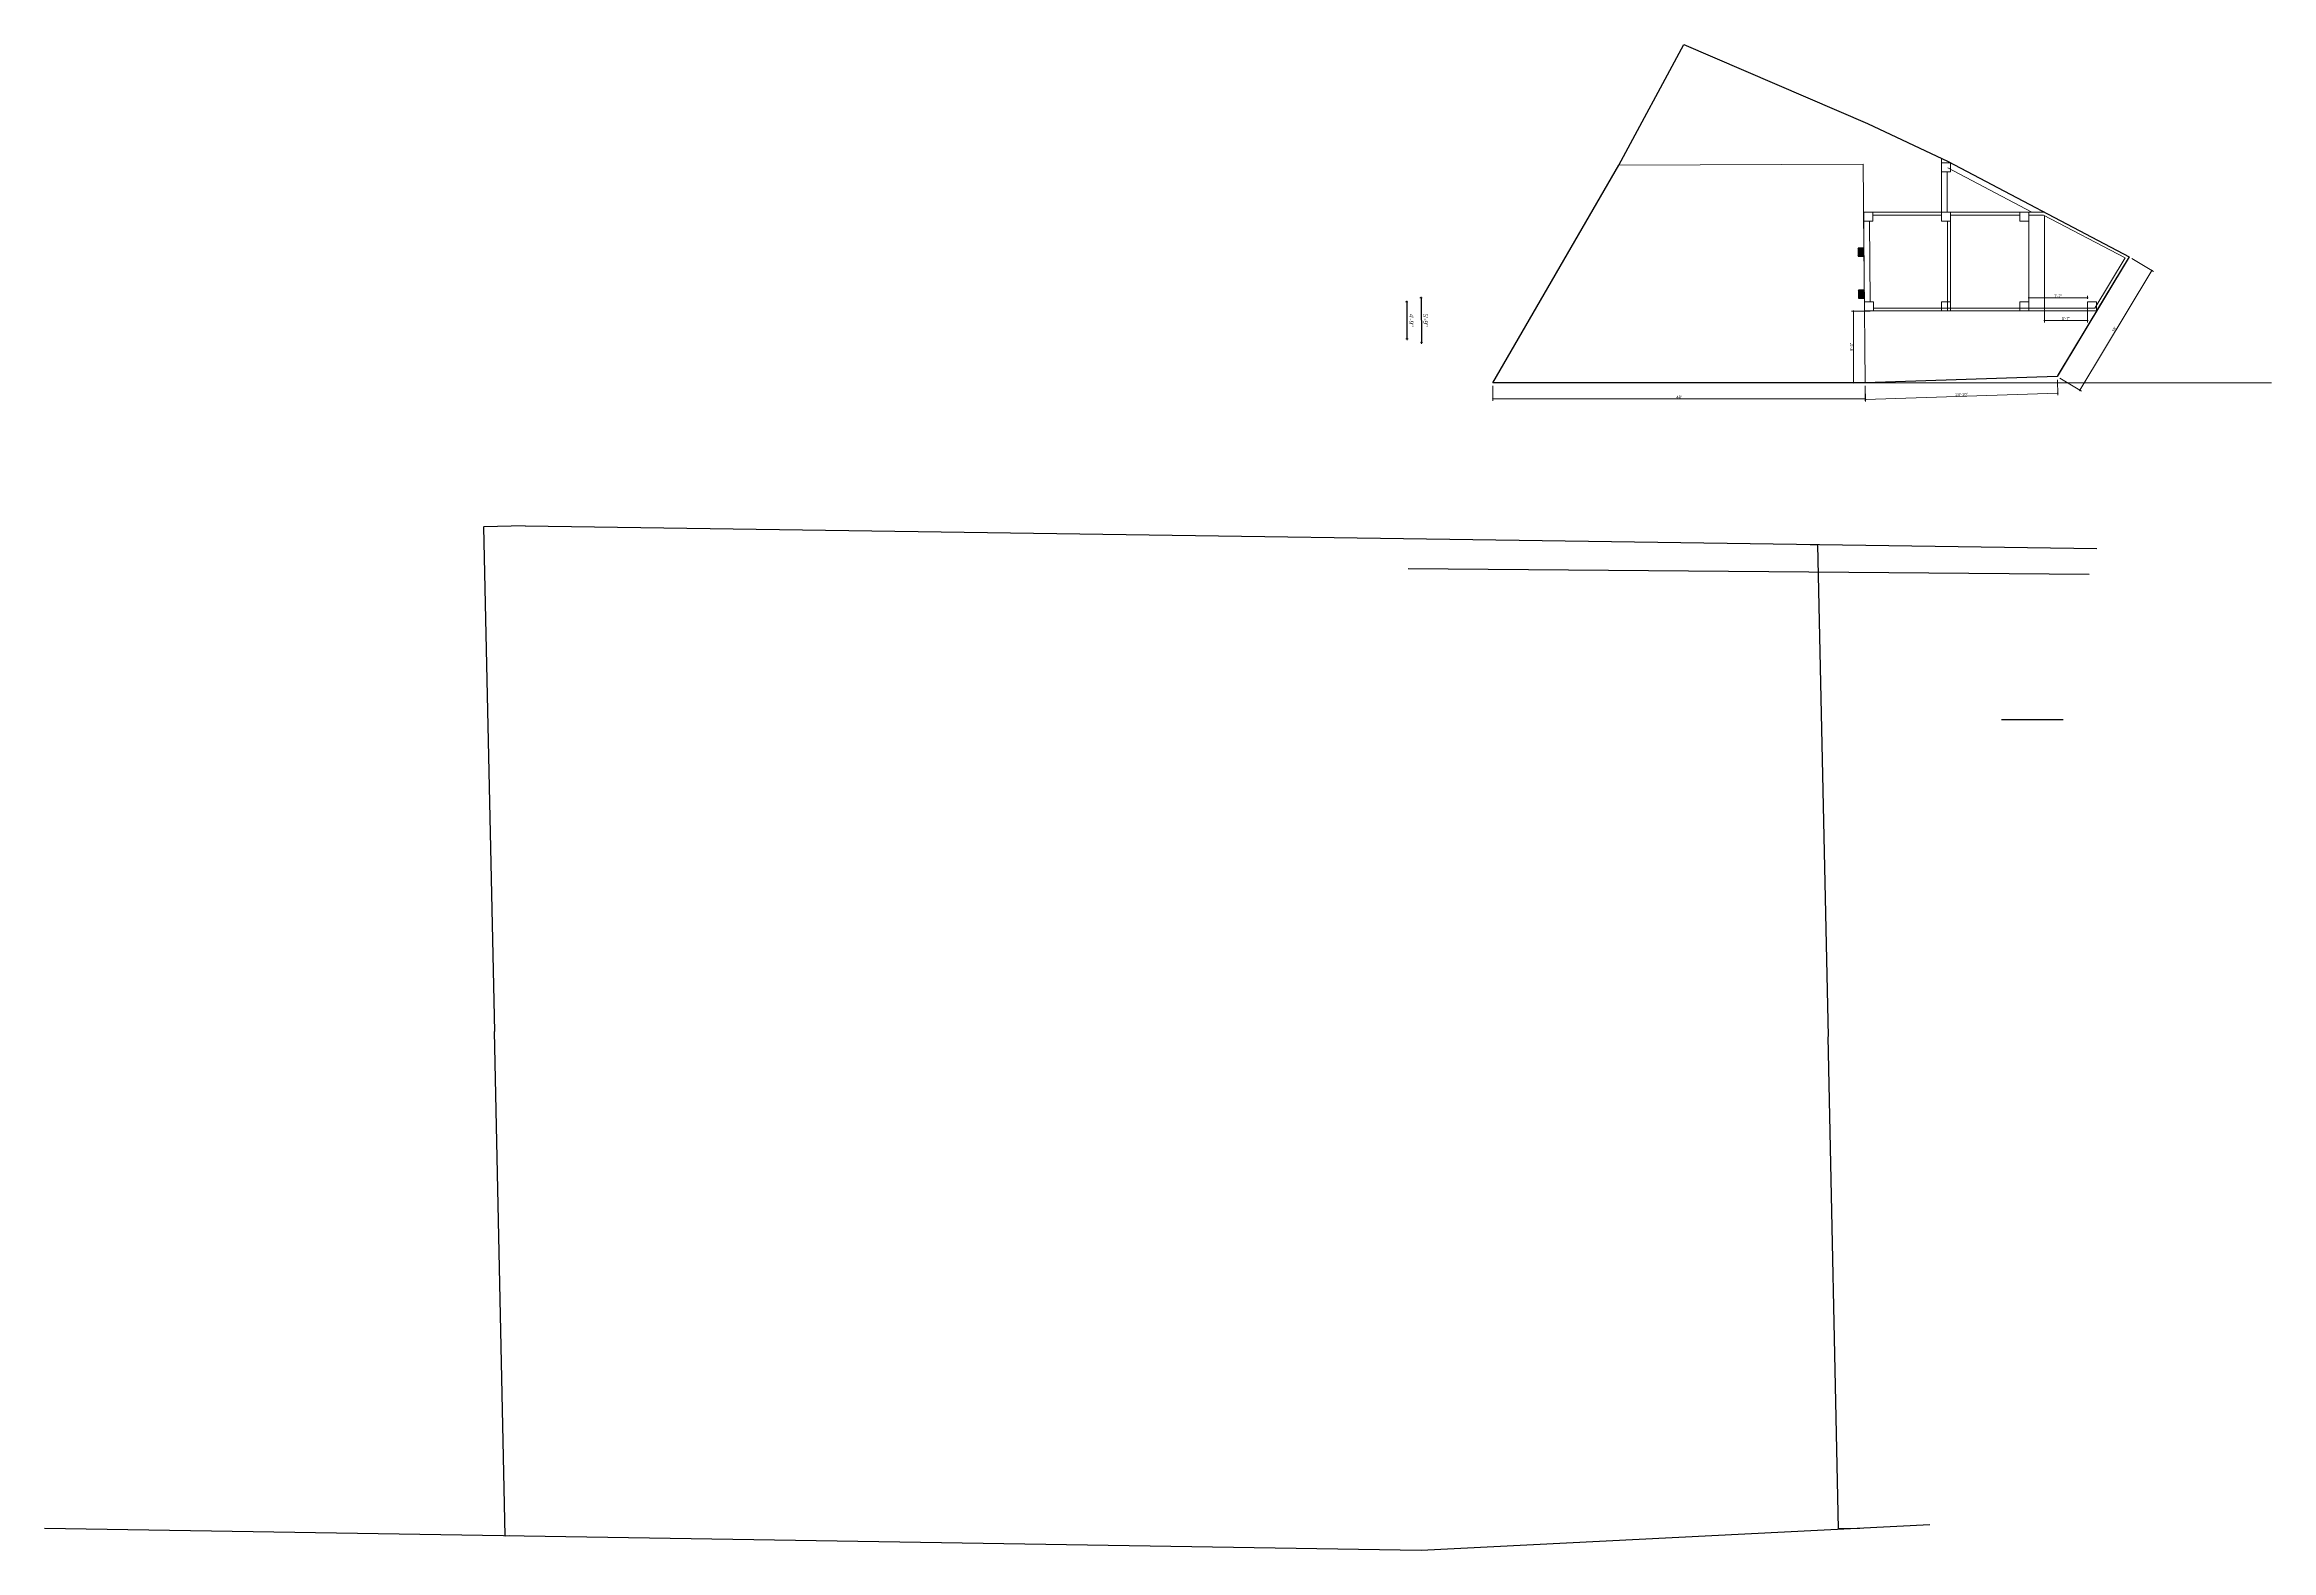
# Model space of a CAD drawing. Header units: inches. Extents: x 4069 to 291496, y -47643 to 12535.
# Drawn here: x 107733 to 111181, y -14176 to -11845 of the extents above; entities that cross this region are included whole.
import ezdxf

# ---------------------------------------------------------------- set-up
doc = ezdxf.new("R2010")
doc.units = ezdxf.units.IN
doc.header["$LTSCALE"] = 5
doc.header["$MEASUREMENT"] = 0
doc.layers.add('A-WALL', color=7, linetype='Continuous', lineweight=9)
doc.layers.add('Dimension', color=7, linetype='Continuous', lineweight=18)
doc.layers.add('DIM', color=5, linetype='Continuous')
doc.layers.add('WALL', color=7, linetype='Continuous')
doc.layers.add('dim line', color=7, linetype='Continuous', lineweight=15, true_color=0xfab2b2)
doc.styles.add('ordinary', font='times.ttf')
doc.styles.get("Standard").update_dxf_attribs({"font": 'arial.ttf'})
doc.dimstyles.new('Copy of 96', dxfattribs={"dimtxt": 7, "dimasz": 4, "dimexe": 0.5, "dimexo": 0.5, "dimgap": 3, "dimtad": 1, "dimdec": 1, "dimzin": 11, "dimdsep": 46, "dimlunit": 4, "dimtxsty": 'ordinary', "dimblk": 'OBLIQUE', "dimcen": 0.09, "dimse1": 1, "dimse2": 1, "dimclrt": 6, "dimazin": 0, "dimtfac": 1, "dimtdec": 1, "dimtix": 1, "dimtmove": 2, "dimatfit": 3, "dimldrblk": 'leader', "dimfxl": 0.5, "dimfxlon": 1, "dimtolj": 1, "dimtzin": 0, "dimarcsym": 0})
doc.dimstyles.get("Standard").update_dxf_attribs({"dimtxt": 0.18, "dimasz": 0.18, "dimexe": 0.18, "dimexo": 0.0625, "dimgap": 0.09, "dimtad": 0, "dimtih": 1, "dimtoh": 1, "dimdec": 4, "dimzin": 0, "dimdsep": 46, "dimtxsty": 'Standard', "dimcen": 0.09, "dimadec": 0, "dimazin": 0, "dimtfac": 1, "dimtdec": 4, "dimtofl": 0, "dimtmove": 0, "dimatfit": 3, "dimfxl": 1, "dimtolj": 1, "dimtzin": 0, "dimarcsym": 0})
doc.dimstyles.new('Standard$0', dxfattribs={"dimtxt": 6, "dimasz": 4, "dimexe": 3, "dimexo": 6, "dimgap": 3, "dimtad": 1, "dimdec": 1, "dimzin": 0, "dimdsep": 46, "dimlunit": 4, "dimtxsty": 'Standard', "dimcen": 0.09, "dimclrd": 6, "dimclre": 6, "dimclrt": 7, "dimadec": 0, "dimazin": 0, "dimtfac": 1, "dimtdec": 1, "dimtix": 1, "dimtofl": 0, "dimtmove": 1, "dimatfit": 3, "dimfxl": 1, "dimtolj": 1, "dimtzin": 0, "dimlwd": 18, "dimlwe": 18, "dimarcsym": 0})

# ---------------------------------------------------------------- blocks, each defined once
blk = doc.blocks.new('*D2811')
at = {"color": 0, "lineweight": -2, "transparency": 16777216}
for p, q in [((108477.4, -12590.1), (108412.8, -12591.5)), ((108413, -12591.7), (108429.7, -13372.3)), ((108446.4, -14153.2), (108429.7, -13372.6)), ((108452.5, -14153.3), (108446.2, -14153.4))]:
    blk.add_line(p, q, dxfattribs=at)
at = {"color": 0, "transparency": 16777216}
for points in [[(108413, -12591.7), (108412.9, -12591.7), (108413, -12591.5)], [(108446.4, -14153.2), (108446.4, -14153.2), (108446.4, -14153.4)]]:
    blk.add_solid(points, dxfattribs=at)
at = {"layer": 'Defpoints', "color": 0, "transparency": 16777216}
for p in [(108477.5, -12590.1, -5.6), (108446.4, -14153.4), (108452.6, -14153.3, 1.5)]:
    blk.add_point(p, dxfattribs=at)
at = {"color": 0, "transparency": 16777216, "insert": (108429.7, -13372.4), "char_height": 0.18, "attachment_point": 5}
blk.add_mtext('\\A1;1562.2656', dxfattribs=at)
blk = doc.blocks.new('*D2812')
at = {"color": 0, "lineweight": -2, "transparency": 16777216}
for p, q in [((110466.9, -12618.8), (110478.2, -12618.6)), ((110478, -12618.7), (110494.3, -13380.2)), ((110510.6, -14142.1), (110494.3, -13380.6)), ((110543.3, -14141.6), (110510.5, -14142.3))]:
    blk.add_line(p, q, dxfattribs=at)
at = {"color": 0, "transparency": 16777216}
for points in [[(110478.1, -12618.7), (110478, -12618.7), (110478, -12618.6)], [(110510.7, -14142.1), (110510.6, -14142.1), (110510.6, -14142.3)]]:
    blk.add_solid(points, dxfattribs=at)
at = {"layer": 'Defpoints', "color": 0, "transparency": 16777216}
for p in [(110466.8, -12618.8, -47.3), (110510.6, -14142.3), (110543.4, -14141.6, 1.5)]:
    blk.add_point(p, dxfattribs=at)
at = {"color": 0, "transparency": 16777216, "insert": (110494.3, -13380.4), "char_height": 0.18, "attachment_point": 5}
blk.add_mtext('\\A1;1524.0577', dxfattribs=at)
blk = doc.blocks.new('C1a')
at = {"color": 1, "ltscale": 5}
for p, q in [((18657.7, 4625.8), (18648.7, 4625.8)), ((18648.7, 4625.8), (18648.8, 4613.8)), ((18657.8, 4613.8), (18657.7, 4625.8)), ((18648.8, 4613.8), (18657.8, 4613.8))]:
    blk.add_line(p, q, dxfattribs=at)
blk = doc.blocks.new('oblique')
at = {"color": 0, "lineweight": -2}
blk.add_line((0.25, 0.25), (-0.25, -0.25), dxfattribs=at)
at = {"layer": 'dim line', "lineweight": 9}
for p, q in [((-0.4375, 0), (0.4375, 0)), ((0, 0.4375), (0, -0.4375))]:
    blk.add_line(p, q, dxfattribs=at)
blk = doc.blocks.new('*D2809')
at = {"layer": 'A-WALL', "color": 0, "lineweight": -2, "ltscale": 50, "transparency": 16777216}
blk.add_line((109842.1, -12243.3), (109842.5, -12300.6), dxfattribs=at)
at = {"layer": 'Defpoints', "color": 0, "ltscale": 50, "transparency": 16777216}
for p in [(110550.5, -12237.4), (109771, -12301.2), (109842.5, -12300.6)]:
    blk.add_point(p, dxfattribs=at)
at = {"layer": 'A-WALL', "color": 0, "lineweight": -2, "ltscale": 50, "transparency": 16777216, "xscale": 4, "yscale": 4, "zscale": 4}
for p, rotation in [((109842.1, -12243.3), 90.48105909130066), ((109842.5, -12300.6), 270.4810590913007)]:
    blk.add_blockref('oblique', p, dxfattribs=dict(at, rotation=rotation))
at = {"layer": 'A-WALL', "color": 6, "ltscale": 50, "transparency": 16777216, "insert": (109848.9, -12271.9), "char_height": 7, "attachment_point": 5, "rotation": 270.4811, "style": 'ordinary'}
blk.add_mtext('\\A1;4\'-9"', dxfattribs=at)
blk = doc.blocks.new('_OBLIQUE')
at = {"color": 0, "linetype": 'ByBlock'}
blk.add_line((-0.5, -0.5), (0.5, 0.5), dxfattribs=at)
blk = doc.blocks.new('leader')
at = {"layer": 'Dimension'}
for p, q in [((-4.42, 0), (4.42, 0)), ((0, -4.33), (0, 4.33))]:
    blk.add_line(p, q, dxfattribs=at)
blk = doc.blocks.new('*D2810')
at = {"layer": 'A-WALL', "color": 0, "lineweight": -2, "ltscale": 50, "transparency": 16777216}
blk.add_line((109864.3, -12237.1), (109864.9, -12306.4), dxfattribs=at)
at = {"layer": 'Defpoints', "color": 0, "ltscale": 50, "transparency": 16777216}
for p in [(110550.4, -12231.4), (109771, -12307.2), (109864.9, -12306.4)]:
    blk.add_point(p, dxfattribs=at)
at = {"layer": 'A-WALL', "color": 0, "lineweight": -2, "ltscale": 50, "transparency": 16777216, "xscale": 4, "yscale": 4, "zscale": 4}
for p, rotation in [((109864.3, -12237.1), 90.48105909130066), ((109864.9, -12306.4), 270.4810590913007)]:
    blk.add_blockref('oblique', p, dxfattribs=dict(at, rotation=rotation))
at = {"layer": 'A-WALL', "color": 6, "ltscale": 50, "transparency": 16777216, "insert": (109871.2, -12271.7), "char_height": 7, "attachment_point": 5, "rotation": 270.4811, "style": 'ordinary'}
blk.add_mtext('\\A1;5\'-9"', dxfattribs=at)
blk = doc.blocks.new('*D2806')
at = {"layer": 'A-WALL', "color": 47, "lineweight": 0, "ltscale": 5, "transparency": 16777216}
for p, q in [((110551.8, -12373.4), (110552.5, -12397.2)), ((110849.3, -12363.8), (110850, -12387.7))]:
    blk.add_line(p, q, dxfattribs=at)
at = {"layer": 'A-WALL', "color": 33, "lineweight": 0, "ltscale": 5, "transparency": 16777216}
blk.add_line((110552.4, -12394.2), (110849.9, -12384.7), dxfattribs=at)
at = {"layer": 'Defpoints', "color": 0, "ltscale": 5, "transparency": 16777216}
for p in [(110551.6, -12368.4), (110849.1, -12358.8), (110849.9, -12384.7)]:
    blk.add_point(p, dxfattribs=at)
at = {"layer": 'A-WALL', "color": 33, "lineweight": 0, "ltscale": 5, "transparency": 16777216, "xscale": 2, "yscale": 2, "zscale": 2}
for p, rotation in [((110552.4, -12394.2), 181.8433809983393), ((110849.9, -12384.7), 1.843380998339315)]:
    blk.add_blockref('oblique', p, dxfattribs=dict(at, rotation=rotation))
at = {"layer": 'A-WALL', "color": 7, "ltscale": 5, "transparency": 16777216, "insert": (110701.1, -12386.6), "char_height": 4.5, "attachment_point": 5, "rotation": 1.8434}
blk.add_mtext('\\A1;24\'-10"', dxfattribs=at)
blk = doc.blocks.new('*D2807')
at = {"layer": 'A-WALL', "color": 47, "lineweight": 0, "ltscale": 5, "transparency": 16777216}
for p, q in [((109975.6, -12373.4), (109975.6, -12396.5)), ((110551.6, -12373.4), (110551.6, -12396.5))]:
    blk.add_line(p, q, dxfattribs=at)
at = {"layer": 'A-WALL', "color": 33, "lineweight": 0, "ltscale": 5, "transparency": 16777216}
blk.add_line((110551.6, -12393.5), (109975.6, -12393.5), dxfattribs=at)
at = {"layer": 'Defpoints', "color": 0, "ltscale": 5, "transparency": 16777216}
for p in [(109975.6, -12368.4), (110551.6, -12368.4), (109975.6, -12393.5)]:
    blk.add_point(p, dxfattribs=at)
at = {"layer": 'A-WALL', "color": 33, "lineweight": 0, "ltscale": 5, "transparency": 16777216, "xscale": 2, "yscale": 2, "zscale": 2, "rotation": 180}
blk.add_blockref('oblique', (109975.6, -12393.5), dxfattribs=at)
at = {"layer": 'A-WALL', "color": 33, "lineweight": 0, "ltscale": 5, "transparency": 16777216, "xscale": 2, "yscale": 2, "zscale": 2}
blk.add_blockref('oblique', (110551.6, -12393.5), dxfattribs=at)
at = {"layer": 'A-WALL', "color": 7, "ltscale": 5, "transparency": 16777216, "insert": (110263.6, -12390.7), "char_height": 4.5, "attachment_point": 5}
blk.add_mtext("\\A1;48'", dxfattribs=at)
blk = doc.blocks.new('*D2808')
at = {"layer": 'A-WALL', "color": 33, "lineweight": 0, "ltscale": 5, "transparency": 16777216}
blk.add_line((110995.8, -12194.7), (110884.3, -12380), dxfattribs=at)
at = {"layer": 'A-WALL', "color": 47, "lineweight": 0, "ltscale": 5, "transparency": 16777216}
for p, q in [((110964.8, -12176.1), (110998.3, -12196.2)), ((110853.4, -12361.4), (110886.9, -12381.5))]:
    blk.add_line(p, q, dxfattribs=at)
at = {"layer": 'Defpoints', "color": 0, "ltscale": 5, "transparency": 16777216}
for p in [(110960.5, -12173.5), (110849.1, -12358.8), (110884.3, -12380)]:
    blk.add_point(p, dxfattribs=at)
at = {"layer": 'A-WALL', "color": 33, "lineweight": 0, "ltscale": 5, "transparency": 16777216, "xscale": 2, "yscale": 2, "zscale": 2}
for p, rotation in [((110995.8, -12194.7), 58.97360695983912), ((110884.3, -12380), 238.9736069598391)]:
    blk.add_blockref('oblique', p, dxfattribs=dict(at, rotation=rotation))
at = {"layer": 'A-WALL', "color": 7, "ltscale": 5, "transparency": 16777216, "insert": (110937.7, -12285.9), "char_height": 4.5, "attachment_point": 5, "rotation": 58.9736}
blk.add_mtext("\\A1;18'", dxfattribs=at)
blk = doc.blocks.new('*D2805')
at = {"layer": 'A-WALL', "color": 47, "lineweight": 0, "ltscale": 5, "transparency": 16777216}
for p, q in [((110805.2, -12238.4), (110805.2, -12234)), ((110896.1, -12238.4), (110896.1, -12234))]:
    blk.add_line(p, q, dxfattribs=at)
at = {"layer": 'A-WALL', "color": 33, "lineweight": 0, "ltscale": 5, "transparency": 16777216}
blk.add_line((110805.2, -12237), (110896.1, -12237), dxfattribs=at)
at = {"layer": 'Defpoints', "color": 0, "ltscale": 5, "transparency": 16777216}
for p in [(110896.1, -12237), (110805.2, -12243.4), (110896.1, -12243.4)]:
    blk.add_point(p, dxfattribs=at)
at = {"layer": 'A-WALL', "color": 33, "lineweight": 0, "ltscale": 5, "transparency": 16777216, "xscale": 2, "yscale": 2, "zscale": 2, "rotation": 180}
blk.add_blockref('oblique', (110805.2, -12237), dxfattribs=at)
at = {"layer": 'A-WALL', "color": 33, "lineweight": 0, "ltscale": 5, "transparency": 16777216, "xscale": 2, "yscale": 2, "zscale": 2}
blk.add_blockref('oblique', (110896.1, -12237), dxfattribs=at)
at = {"layer": 'A-WALL', "color": 7, "ltscale": 5, "transparency": 16777216, "insert": (110850.7, -12234.2), "char_height": 4.5, "attachment_point": 5}
blk.add_mtext('\\A1;7\'-7"', dxfattribs=at)
blk = doc.blocks.new('*D2861')
at = {"layer": 'A-WALL', "color": 47, "lineweight": 0, "ltscale": 5, "transparency": 16777216}
for p, q in [((110559.7, -12257.4), (110530.5, -12257.4)), ((110559.7, -12368.4), (110530.5, -12368.4))]:
    blk.add_line(p, q, dxfattribs=at)
at = {"layer": 'A-WALL', "color": 33, "lineweight": 0, "ltscale": 5, "transparency": 16777216}
blk.add_line((110533.5, -12257.4), (110533.5, -12368.4), dxfattribs=at)
at = {"layer": 'Defpoints', "color": 0, "ltscale": 5, "transparency": 16777216}
for p in [(110564.7, -12257.4), (110533.5, -12368.4), (110564.7, -12368.4)]:
    blk.add_point(p, dxfattribs=at)
at = {"layer": 'A-WALL', "color": 33, "lineweight": 0, "ltscale": 5, "transparency": 16777216, "xscale": 2, "yscale": 2, "zscale": 2}
for p, rotation in [((110533.5, -12257.4), 90), ((110533.5, -12368.4), 270)]:
    blk.add_blockref('oblique', p, dxfattribs=dict(at, rotation=rotation))
at = {"layer": 'A-WALL', "color": 7, "ltscale": 5, "transparency": 16777216, "insert": (110530.7, -12312.9), "char_height": 4.5, "attachment_point": 5, "rotation": 90}
blk.add_mtext('\\A1;9\'-3"', dxfattribs=at)
blk = doc.blocks.new('*D2862')
at = {"layer": 'A-WALL', "color": 47, "lineweight": 0, "ltscale": 5, "transparency": 16777216}
for p, q in [((110829.2, -12109.4), (110829.2, -12275)), ((110896.1, -12248.4), (110896.1, -12275))]:
    blk.add_line(p, q, dxfattribs=at)
at = {"layer": 'A-WALL', "color": 33, "lineweight": 0, "ltscale": 5, "transparency": 16777216}
blk.add_line((110896.1, -12272), (110829.2, -12272), dxfattribs=at)
at = {"layer": 'Defpoints', "color": 0, "ltscale": 5, "transparency": 16777216}
for p in [(110829.2, -12104.4), (110829.2, -12272), (110896.1, -12243.4)]:
    blk.add_point(p, dxfattribs=at)
at = {"layer": 'A-WALL', "color": 33, "lineweight": 0, "ltscale": 5, "transparency": 16777216, "xscale": 2, "yscale": 2, "zscale": 2, "rotation": 180}
blk.add_blockref('oblique', (110829.2, -12272), dxfattribs=at)
at = {"layer": 'A-WALL', "color": 33, "lineweight": 0, "ltscale": 5, "transparency": 16777216, "xscale": 2, "yscale": 2, "zscale": 2}
blk.add_blockref('oblique', (110896.1, -12272), dxfattribs=at)
at = {"layer": 'A-WALL', "color": 7, "ltscale": 5, "transparency": 16777216, "insert": (110862.7, -12269.2), "char_height": 4.5, "attachment_point": 5}
blk.add_mtext('\\A1;5\'-7"', dxfattribs=at)

msp = doc.modelspace()

# ---------------------------------------------------------------- hatches: boundary and pattern name
at = {"layer": 'WALL', "linetype": 'ByBlock', "ltscale": 5, "true_color": 0xf8991e}
h = msp.add_hatch(color=30, dxfattribs=at)
h.dxf.hatch_style = 1
h.paths.add_polyline_path([(110549.94432, -12172.36561), (110545.39338, -12166.37619), (110540.94417, -12172.38656)])
h.paths.add_polyline_path([(110549.94432, -12172.36561), (110549.84258, -12160.36581), (110545.39338, -12166.37619)])
h.paths.add_polyline_path([(110549.84258, -12160.36581), (110540.84243, -12160.38676), (110545.39338, -12166.37619)])
h.paths.add_polyline_path([(110545.39338, -12166.37619), (110540.84243, -12160.38676), (110540.94417, -12172.38656)])
h = msp.add_hatch(color=30, dxfattribs=at)
h.dxf.hatch_style = 1
h.paths.add_polyline_path([(110550.4954, -12237.3645), (110545.94446, -12231.37508), (110541.49526, -12237.38545)])
h.paths.add_polyline_path([(110550.4954, -12237.3645), (110550.39366, -12225.36471), (110545.94446, -12231.37508)])
h.paths.add_polyline_path([(110550.39366, -12225.36471), (110541.39352, -12225.38566), (110545.94446, -12231.37508)])
h.paths.add_polyline_path([(110545.94446, -12231.37508), (110541.39352, -12225.38566), (110541.49526, -12237.38545)])

# ---------------------------------------------------------------- linework, layer by layer
at = {"color": 1, "ltscale": 5}
for p, q in [((110549.94432, -12172.36561), (110540.84243, -12160.38676)), ((110540.94417, -12172.38656), (110549.84258, -12160.36581)), ((110550.4954, -12237.3645), (110541.39352, -12225.38566)), ((110550.39366, -12225.36471), (110541.49526, -12237.38545))]:
    msp.add_line(p, q, dxfattribs=at)
for p, q in [((108477.47872, -12590.10786, -5.60998), (110910.51829, -12625.19855, -56.63361)), ((110898.38222, -12665.34922, -55.88558), (109844.44729, -12656.4738, -59.35014)), ((110858.49748, -12890.19082, -65.96432), (110762.72924, -12890.27084, -65.57061)), ((109864.23253, -14175.72891, 1.516), (107733.25575, -14141.81509, 1.516)), ((110651.6757, -14136.12033, 1.516), (109864.23253, -14175.72891, 1.516))]:
    msp.add_line(p, q)
at = {"layer": 'A-WALL', "ltscale": 5}
for p, q in [((110669.98673, -12025.53295), (110669.98673, -12104.35588)), ((110683.98673, -12027.90142), (110761.57391, -12068.71441)), ((110678.98673, -12041.90142), (110678.98673, -12104.35588)), ((110679.79681, -12035.86663), (110809.99771, -12104.35588)), ((110558.48673, -12118.35588), (110559.5462, -12243.31773)), ((110669.98673, -12108.85588), (110563.4864, -12108.85588)), ((110679.48673, -12118.35588), (110679.48673, -12257.35588)), ((110683.98673, -12104.35588), (110829.24727, -12104.35588)), ((110791.24727, -12108.85588), (110683.98673, -12108.85588)), ((110683.98673, -12118.35588), (110683.98673, -12243.35588)), ((110828.1347, -12108.85588), (110805.24727, -12108.85588)), ((110805.24727, -12118.35588), (110805.24727, -12243.35588)), ((110954.23854, -12175.27088), (110828.1347, -12108.85588)), ((110850.25318, -12356.88167), (110960.54971, -12173.50882)), ((110907.57212, -12252.85588), (110954.23854, -12175.27088)), ((110550.6649, -12257.35588), (110910.11673, -12257.35588)), ((110564.6649, -12252.85588), (110907.57212, -12252.85588)), ((110551.60599, -12368.35588), (110849.1108, -12358.78093)), ((110551.60599, -12368.35588), (111180.79124, -12368.35588))]:
    msp.add_line(p, q, dxfattribs=at)
at = {"layer": 'A-WALL', "color": 1, "ltscale": 5}
msp.add_lwpolyline([(109975.60599, -12368.35588), (110551.60599, -12368.35588), (110548.74041, -12030.36803), (110170.2402, -12031.54951)], close=True, dxfattribs=at)
at = {"layer": 'A-WALL', "ltscale": 5}
for points in [[(110829.24727, -12104.35588), (110680.37155, -12025.94763), (110669.98673, -12021.08072), (110669.98673, -12104.35588), (110549.36771, -12104.35588), (110550.6649, -12257.35588), (110910.11673, -12257.35588), (110960.54971, -12173.50882)], [(110669.98673, -12027.90142), (110683.98673, -12027.90142), (110683.98673, -12041.90142), (110669.98673, -12041.90142)], [(110549.4864, -12104.35588), (110563.4864, -12104.35588), (110563.4864, -12118.35588), (110549.4864, -12118.35588)], [(110669.98673, -12104.35588), (110683.98673, -12104.35588), (110683.98673, -12118.35588), (110669.98673, -12118.35588)], [(110791.24727, -12104.35588), (110805.24727, -12104.35588), (110805.24727, -12118.35588), (110791.24727, -12118.35588)], [(110550.6649, -12243.35588), (110564.6649, -12243.35588), (110564.6649, -12257.35588), (110550.6649, -12257.35588)], [(110669.98673, -12243.35588), (110683.98673, -12243.35588), (110683.98673, -12257.35588), (110669.98673, -12257.35588)], [(110791.24727, -12243.35588), (110805.24727, -12243.35588), (110805.24727, -12257.35588), (110791.24727, -12257.35588)], [(110896.11673, -12243.35588), (110910.11673, -12243.35588), (110910.11673, -12257.35588), (110896.11673, -12257.35588)]]:
    msp.add_lwpolyline(points, close=True, dxfattribs=at)
at = {"layer": 'DIM', "ltscale": 5}
msp.add_lwpolyline([(109975.60599, -12368.35588), (110170.2402, -12031.54951), (110271.1663, -11844.99194), (110555.3801, -11967.3696), (110680.37155, -12025.94763), (110960.54971, -12173.50882), (110849.1108, -12358.78093), (110551.60599, -12368.35588)], close=True, dxfattribs=at)
at = {"layer": 'WALL', "color": 2, "linetype": 'ByBlock', "ltscale": 5}
for points in [[(110540.84243, -12160.38676), (110540.94417, -12172.38656), (110549.94432, -12172.36561), (110549.84258, -12160.36581)], [(110541.39352, -12225.38566), (110541.49526, -12237.38545), (110550.4954, -12237.3645), (110550.39366, -12225.36471)]]:
    msp.add_lwpolyline(points, close=True, dxfattribs=at)

# ---------------------------------------------------------------- block references
at = {"layer": 'WALL', "color": 2, "linetype": 'ByBlock', "ltscale": 5, "rotation": 0.1333664264968263}
for p in [(91902.91501, -16829.54174), (91903.46609, -16894.54063)]:
    msp.add_blockref('C1a', p, dxfattribs=at)

# ---------------------------------------------------------------- dimensions: what is measured, and where the dimension line sits
for base, p1, p2, picture, middle in [((108446.3842, -14153.39627), (108477.47872, -12590.10786, -5.60998), (108452.6016, -14153.26325, 1.516), '*D2811', (108429.67557, -13372.44219)), ((110510.63758, -14142.26765), (110466.80224, -12618.79902, -47.32837), (110543.39782, -14141.56674, 1.516), '*D2812', (110494.33759, -13380.41314))]:
    dim = msp.add_linear_dim(base=base, p1=p1, p2=p2, angle=91.22566457, dimstyle='Standard')
    dim.commit()
    dim.dimension.update_dxf_attribs({"geometry": picture, "text_midpoint": middle})
at = {"layer": 'A-WALL', "ltscale": 5}
for base, p1, p2, picture, middle in [((110829.24727, -12272.00642), (110896.11673, -12243.35588), (110829.24727, -12104.35588), '*D2862', (110862.682, -12269.21805)), ((110896.11673, -12236.99097), (110805.24727, -12243.35588), (110896.11673, -12243.35588), '*D2805', (110850.682, -12234.24097)), ((109975.60599, -12393.46426), (110551.60599, -12368.35588), (109975.60599, -12368.35588), '*D2807', (110263.60599, -12390.66669))]:
    dim = msp.add_linear_dim(base=base, p1=p1, p2=p2, dimstyle='Standard$0', override={"dimtxt": 4.5, "dimasz": 2, "dimexo": 5, "dimgap": 0.5, "dimdec": 0, "dimzin": 12, "dimpost": '\\X', "dimblk": 'oblique', "dimcen": 3, "dimclrd": 33, "dimclre": 47, "dimtfac": 0.5, "dimtdec": 0, "dimfxl": 3, "dimlwd": 0, "dimlwe": 0}, dxfattribs=at)
    dim.commit()
    dim.dimension.update_dxf_attribs({"geometry": picture, "text_midpoint": middle})
for p1, distance, picture, middle in [((110960.54971, -12173.50882), 41.1035, '*D2808', (110937.65575, -12285.88901)), ((110551.60599, -12368.35588), -25.88894, '*D2806', (110701.10119, -12386.64782))]:
    dim = msp.add_aligned_dim(p1=p1, p2=(110849.1108, -12358.78093), distance=distance, dimstyle='Standard$0', override={"dimtxt": 4.5, "dimasz": 2, "dimexo": 5, "dimgap": 0.5, "dimdec": 0, "dimzin": 12, "dimpost": '\\X', "dimblk": 'oblique', "dimcen": 3, "dimclrd": 33, "dimclre": 47, "dimtfac": 0.5, "dimtdec": 0, "dimfxl": 3, "dimlwd": 0, "dimlwe": 0}, dxfattribs=at)
    dim.commit()
    dim.dimension.update_dxf_attribs({"geometry": picture, "text_midpoint": middle})
at = {"layer": 'A-WALL', "ltscale": 50}
for base, p1, p2, picture, middle in [((109842.54892, -12300.61233), (110550.4954, -12237.3645), (109770.95268, -12301.21347), '*D2809', (109848.87879, -12271.90732)), ((109864.90331, -12306.42484), (110550.44453, -12231.3646), (109771.03996, -12307.21295), '*D2810', (109871.18281, -12271.71999))]:
    dim = msp.add_linear_dim(base=base, p1=p1, p2=p2, angle=90.48105909, dimstyle='Copy of 96', override={"dimdec": 0, "dimblk": 'oblique', "dimtdec": 0, "dimarcsym": 1}, dxfattribs=at)
    dim.commit()
    dim.dimension.update_dxf_attribs({"geometry": picture, "text_midpoint": middle})
at = {"layer": 'A-WALL', "ltscale": 5}
dim = msp.add_linear_dim(base=(110533.47011, -12368.35588), p1=(110564.6649, -12257.35588), p2=(110564.6649, -12368.35588), angle=90, dimstyle='Standard$0', override={"dimtxt": 4.5, "dimasz": 2, "dimexo": 5, "dimgap": 0.5, "dimdec": 0, "dimzin": 12, "dimpost": '\\X', "dimblk": 'oblique', "dimcen": 3, "dimclrd": 33, "dimclre": 47, "dimtfac": 0.5, "dimtdec": 0, "dimfxl": 3, "dimlwd": 0, "dimlwe": 0}, dxfattribs=at)
dim.commit()
dim.dimension.update_dxf_attribs({"geometry": '*D2861', "text_midpoint": (110530.671, -12312.85588)})

doc.saveas('drawing.dxf')
